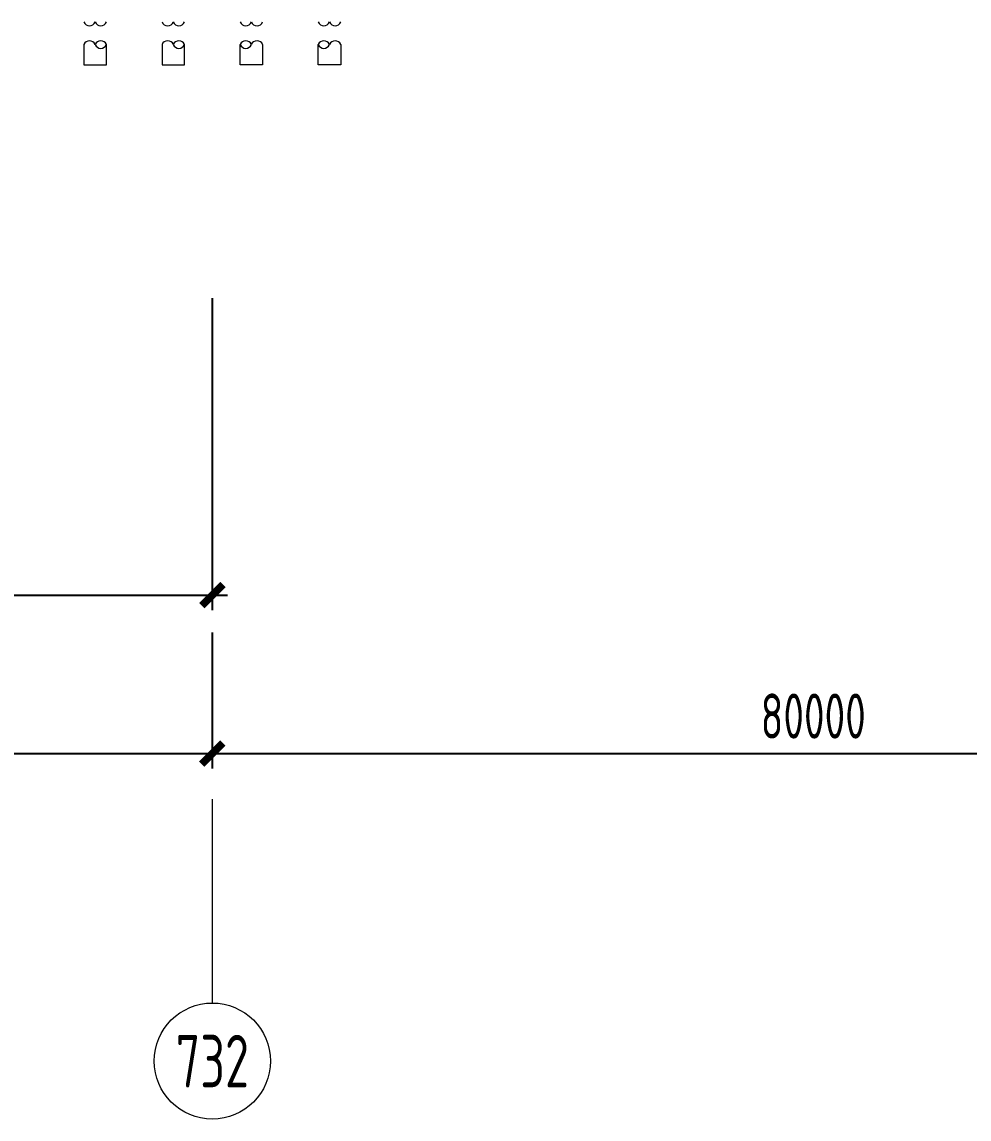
# Model space of a CAD drawing. Extents: x -2876908 to 633791, y -1383861 to 872234.
# Drawn here: x -96495 to -33448, y 636433 to 709472 of the extents above; entities that cross this region are included whole.
import ezdxf
from ezdxf.enums import TextEntityAlignment as Align

# ---------------------------------------------------------------- set-up
doc = ezdxf.new("R2010")
doc.units = 0
doc.header["$LTSCALE"] = 5
doc.header["$MEASUREMENT"] = 0
doc.layers.get('0').update_dxf_attribs({"linetype": 'CONTINUOUS', "lineweight": 25})
doc.layers.get('DEFPOINTS').update_dxf_attribs({"color": 35, "linetype": 'CONTINUOUS', "lineweight": 13})
for name, color, linetype, lineweight in [('5标注', 3, 'CONTINUOUS', 15), ('6文本', 7, 'CONTINUOUS', 15), ('7边界线', 8, 'CONTINUOUS', 15), ('DIM', 3, 'CONTINUOUS', 0)]:
    doc.layers.add(name, color=color, linetype=linetype, lineweight=lineweight)
doc.styles.add('TSSD_Dimension', font='tssdeng.shx', dxfattribs={"width": 0.7, "bigfont": 'hztxt.shx'})
doc.styles.add('TSSD_NORM', font='tssdeng.shx', dxfattribs={"width": 0.7, "bigfont": 'hztxt.shx'})
doc.dimstyles.new('TSSD_100_100', dxfattribs={"dimtxt": 300, "dimasz": 100, "dimexe": 100, "dimexo": 250, "dimgap": 100, "dimtad": 1, "dimdec": 0, "dimzin": 0, "dimdsep": 46, "dimtxsty": 'TSSD_Dimension', "dimblk": 'ARCHTICK', "dimblk1": 'ARCHTICK', "dimblk2": 'ARCHTICK', "dimcen": 0, "dimdle": 100, "dimclrt": 7, "dimadec": 0, "dimazin": 0, "dimtfac": 1, "dimtdec": 0, "dimtix": 1, "dimtmove": 2, "dimatfit": 3, "dimfxl": 1, "dimtolj": 1, "dimtzin": 0, "dimarcsym": 0})

# ---------------------------------------------------------------- blocks, each defined once
blk = doc.blocks.new('立面图')
at = {"layer": '7边界线'}
for points in [[(556323, -58313), (556323, -59662), (557823, -59662), (557823, -58313)], [(561523, -58313), (561523, -59662), (563023, -59662), (563023, -58313)], [(568223, -58313), (568223, -59662), (566723, -59662), (566723, -58313)], [(573423, -58313), (573423, -59662), (571923, -59662), (571923, -58313)]]:
    blk.add_lwpolyline(points, dxfattribs=at)
for centre, start, end in [((556698, -56655), 202.18456, 337.81544), ((557448, -56655), 202.18456, 337.81544), ((561898, -56655), 202.18456, 337.81544), ((562648, -56655), 202.18456, 337.81544), ((567098, -56655), 202.18456, 337.81544), ((567848, -56655), 202.18456, 337.81544), ((572298, -56655), 202.18456, 337.81544), ((573048, -56655), 202.18456, 337.81544), ((556698, -58466), 22.18456, 157.81544), ((557448, -58466), 22.18456, 157.81544), ((557448, -58160), 202.18456, 337.81544), ((561898, -58466), 22.18456, 157.81544), ((562648, -58466), 22.18456, 157.81544), ((562648, -58160), 202.18456, 337.81544), ((567098, -58466), 22.18456, 157.81544), ((567098, -58160), 202.18456, 337.81544), ((567848, -58466), 22.18456, 157.81544), ((572298, -58466), 22.18456, 157.81544), ((572298, -58160), 202.18456, 337.81544), ((573048, -58466), 22.18456, 157.81544)]:
    blk.add_arc(centre, 405, start, end, dxfattribs=at)
blk = doc.blocks.new('_ArchTick')
at = {"color": 0, "linetype": 'ByBlock', "const_width": 0.5}
blk.add_lwpolyline([(-0.707, -0.707), (0.707, 0.707)], dxfattribs=at)
blk = doc.blocks.new('*D43')
at = {"layer": 'DEFPOINTS', "color": 0, "transparency": 16777216}
for p in [(-161821, 706016), (-83821, 693580), (-83821, 671319)]:
    blk.add_point(p, dxfattribs=at)
at = {"layer": 'DIM', "color": 0, "linetype": 'ByBlock', "lineweight": -2, "transparency": 16777216}
blk.add_line((-161821, 703516), (-161821, 670319), dxfattribs=at)
at = {"layer": 'DIM', "color": 0, "lineweight": -2, "transparency": 16777216}
for p, q in [((-83821, 691080), (-83821, 670319)), ((-162821, 671319), (-82821, 671319))]:
    blk.add_line(p, q, dxfattribs=at)
at = {"layer": 'DIM', "color": 0, "lineweight": -2, "transparency": 16777216, "xscale": 1000, "yscale": 1000, "zscale": 1000, "rotation": 180}
blk.add_blockref('_ArchTick', (-161821, 671319), dxfattribs=at)
at = {"layer": 'DIM', "color": 0, "lineweight": -2, "transparency": 16777216, "xscale": 1000, "yscale": 1000, "zscale": 1000}
blk.add_blockref('_ArchTick', (-83821, 671319), dxfattribs=at)
at = {"layer": 'DIM', "color": 7, "transparency": 16777216, "insert": (-122821, 673819), "char_height": 3000, "attachment_point": 5, "style": 'TSSD_Dimension'}
blk.add_mtext('\\A1;78000', dxfattribs=at)
blk = doc.blocks.new('*D50')
at = {"layer": 'DEFPOINTS', "color": 0, "transparency": 16777216}
for p in [(-363821, 671319), (-83821, 671319), (-83821, 660761)]:
    blk.add_point(p, dxfattribs=at)
at = {"layer": 'DIM', "color": 0, "linetype": 'ByBlock', "lineweight": -2, "transparency": 16777216}
blk.add_line((-363821, 668819), (-363821, 659761), dxfattribs=at)
at = {"layer": 'DIM', "color": 0, "lineweight": -2, "transparency": 16777216}
for p, q in [((-83821, 668819), (-83821, 659761)), ((-364821, 660761), (-82821, 660761))]:
    blk.add_line(p, q, dxfattribs=at)
at = {"layer": 'DIM', "color": 0, "lineweight": -2, "transparency": 16777216, "xscale": 1000, "yscale": 1000, "zscale": 1000, "rotation": 180}
blk.add_blockref('_ArchTick', (-363821, 660761), dxfattribs=at)
at = {"layer": 'DIM', "color": 0, "lineweight": -2, "transparency": 16777216, "xscale": 1000, "yscale": 1000, "zscale": 1000}
blk.add_blockref('_ArchTick', (-83821, 660761), dxfattribs=at)
at = {"layer": 'DIM', "color": 7, "transparency": 16777216, "insert": (-223821, 663261), "char_height": 3000, "attachment_point": 5, "style": 'TSSD_Dimension'}
blk.add_mtext('\\A1;280000', dxfattribs=at)
blk = doc.blocks.new('*D51')
at = {"layer": 'DEFPOINTS', "color": 0, "transparency": 16777216}
for p in [(-83821, 671319), (-3821, 671319), (-3821, 660761)]:
    blk.add_point(p, dxfattribs=at)
at = {"layer": 'DIM', "color": 0, "linetype": 'ByBlock', "lineweight": -2, "transparency": 16777216}
blk.add_line((-83821, 668819), (-83821, 659761), dxfattribs=at)
at = {"layer": 'DIM', "color": 0, "lineweight": -2, "transparency": 16777216}
for p, q in [((-3821, 668819), (-3821, 659761)), ((-84821, 660761), (-2821, 660761))]:
    blk.add_line(p, q, dxfattribs=at)
at = {"layer": 'DIM', "color": 0, "lineweight": -2, "transparency": 16777216, "xscale": 1000, "yscale": 1000, "zscale": 1000, "rotation": 180}
blk.add_blockref('_ArchTick', (-83821, 660761), dxfattribs=at)
at = {"layer": 'DIM', "color": 0, "lineweight": -2, "transparency": 16777216, "xscale": 1000, "yscale": 1000, "zscale": 1000}
blk.add_blockref('_ArchTick', (-3821, 660761), dxfattribs=at)
at = {"layer": 'DIM', "color": 7, "transparency": 16777216, "insert": (-43821, 663261), "char_height": 3000, "attachment_point": 5, "style": 'TSSD_Dimension'}
blk.add_mtext('\\A1;80000', dxfattribs=at)
blk = doc.blocks.new('f32r')
blk.add_circle((1419330, -14033), 3863)
at = {"layer": '5标注'}
blk.add_line((1419330, 3400), (1419330, -10170), dxfattribs=at)
at = {"layer": '6文本', "style": 'TSSD_NORM', "width": 0.7}
blk.add_text('732', height=3500, dxfattribs=at).set_placement((1419330, -14040), align=Align.MIDDLE_CENTER)

msp = doc.modelspace()

# ---------------------------------------------------------------- block references
at = {"layer": '5标注'}
msp.add_blockref('立面图', (-648694.383, 766279.851), dxfattribs=at)
at = {"layer": 'DIM'}
msp.add_blockref('f32r', (-1503151.02, 654328.653), dxfattribs=at)

# ---------------------------------------------------------------- dimensions: what is measured, and where the dimension line sits
for base, p1, p2, picture, middle in [((-83821.088, 671319.493), (-161821.087, 706016.099), (-83821.088, 693579.599), '*D43', (-122821.087, 673819.493)), ((-83821.088, 660761.367), (-363821.088, 671319.493), (-83821.088, 671319.493), '*D50', (-223821.088, 663261.367)), ((-3821.106, 660761.367), (-83821.088, 671319.493), (-3821.106, 671319.493), '*D51', (-43821.097, 663261.367))]:
    dim = msp.add_linear_dim(base=base, p1=p1, p2=p2, dimstyle='TSSD_100_100', override={"dimtxt": 3000, "dimasz": 1000, "dimexe": 1000, "dimexo": 2500, "dimgap": 1000, "dimdle": 1000}, dxfattribs=at)
    dim.commit()
    dim.dimension.update_dxf_attribs({"geometry": picture, "text_midpoint": middle})

doc.saveas('drawing.dxf')
